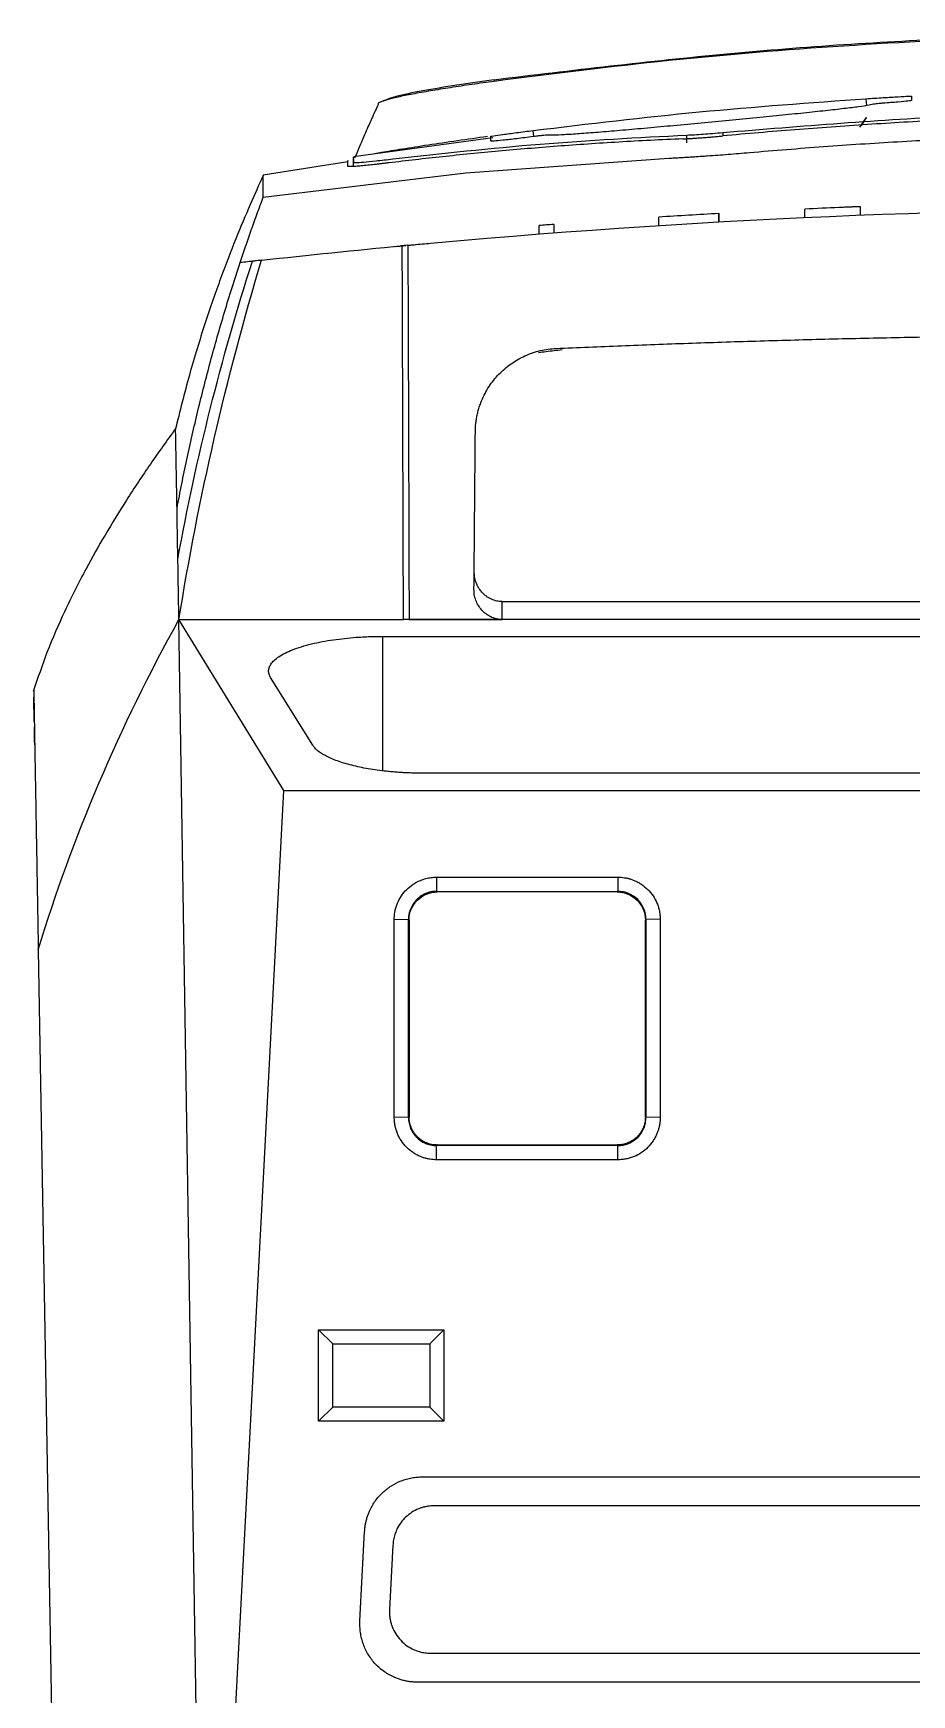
# Model space of a CAD drawing. Extents: x 86 to 639, y 68 to 658.
# Drawn here: x 287.3 to 318.5, y 156.3 to 215.4 of the extents above; entities that cross this region are included whole.
import ezdxf

# ---------------------------------------------------------------- set-up
doc = ezdxf.new("R2010")
doc.units = 0
doc.layers.get('0').update_dxf_attribs({"linetype": 'CONTINUOUS'})

msp = doc.modelspace()

# ---------------------------------------------------------------- linework, layer by layer
at = {"color": 7, "linetype": 'CONTINUOUS'}
for p, q in [((299.569, 212.91), (299.569, 212.891)), ((316.907, 213.097), (316.923, 212.852)), ((317.179, 212.901), (317.019, 212.866)), ((318.532, 213.193), (318.529, 213.037)), ((316.692, 212.081), (316.923, 212.427)), ((303.647, 211.71), (298.685, 211.035)), ((303.577, 211.593), (303.574, 211.765)), ((305.103, 211.751), (305.075, 211.967)), ((305.105, 211.752), (305.076, 211.748)), ((305.781, 211.799), (305.63, 211.802)), ((298.489, 210.857), (295.484, 210.378)), ((298.685, 210.955), (298.681, 210.688)), ((315.998, 209.229), (315.957, 209.227)), ((316.038, 209.23), (315.998, 209.229)), ((316.077, 209.232), (316.038, 209.23)), ((316.115, 209.234), (316.077, 209.232)), ((316.152, 209.235), (316.115, 209.234)), ((316.188, 209.237), (316.152, 209.235)), ((316.223, 209.238), (316.188, 209.237)), ((316.257, 209.239), (316.223, 209.238)), ((316.289, 209.241), (316.257, 209.239)), ((316.32, 209.242), (316.289, 209.241)), ((316.351, 209.243), (316.32, 209.242)), ((316.38, 209.244), (316.351, 209.243)), ((316.408, 209.246), (316.38, 209.244)), ((316.435, 209.247), (316.408, 209.246)), ((316.461, 209.248), (316.435, 209.247)), ((316.486, 209.249), (316.461, 209.248)), ((316.513, 209.25), (316.486, 209.249)), ((316.539, 209.251), (316.513, 209.25)), ((316.563, 209.252), (316.539, 209.251)), ((316.585, 209.253), (316.563, 209.252)), ((316.605, 209.253), (316.585, 209.253)), ((316.623, 209.254), (316.605, 209.253)), ((316.64, 209.255), (316.623, 209.254)), ((316.655, 209.256), (316.64, 209.255)), ((316.668, 209.256), (316.655, 209.256)), ((316.68, 209.256), (316.668, 209.256)), ((316.689, 209.257), (316.68, 209.256)), ((316.698, 209.257), (316.689, 209.257)), ((316.704, 209.257), (316.698, 209.257)), ((316.708, 209.258), (316.704, 209.257)), ((316.711, 209.258), (316.708, 209.258)), ((316.712, 209.258), (316.711, 209.258)), ((316.712, 208.958), (316.712, 209.258)), ((309.547, 208.587), (309.547, 208.888)), ((311.677, 208.715), (311.677, 209.016)), ((311.677, 208.715), (311.677, 209.016)), ((311.677, 209.016), (311.677, 209.016)), ((311.682, 209.016), (311.677, 209.016)), ((311.682, 208.716), (311.682, 209.016)), ((311.685, 209.016), (311.682, 209.016)), ((311.685, 208.716), (311.685, 209.016)), ((311.687, 209.016), (311.685, 209.016)), ((311.687, 208.716), (311.687, 209.016)), ((311.688, 209.016), (311.687, 209.016)), ((311.688, 208.716), (311.688, 209.016)), ((314.74, 208.873), (314.74, 209.173)), ((305.286, 208.286), (305.286, 208.587)), ((305.808, 208.627), (305.808, 208.326)), ((300.623, 207.885), (300.358, 207.86)), ((303.973, 194.573), (303.978, 195.21)), ((303.978, 195.21), (358.113, 195.21)), ((293.42, 135.212), (292.485, 194.568)), ((296.213, 188.496), (292.485, 194.568)), ((292.485, 194.568), (300.467, 194.568)), ((360.747, 194.568), (300.467, 194.568)), ((358.119, 194.573), (303.973, 194.573)), ((299.716, 193.973), (357.515, 193.973)), ((297.241, 190.104), (295.745, 192.506)), ((287.343, 190.948), (287.328, 191.806)), ((356.039, 189.105), (301.192, 189.105)), ((293.42, 135.212), (296.213, 188.496)), ((296.213, 188.496), (361, 188.496)), ((301.645, 185.408), (308.088, 185.408)), ((301.645, 185.408), (301.645, 184.903)), ((308.088, 185.408), (308.088, 184.903)), ((301.645, 184.903), (308.088, 184.903)), ((301.645, 184.903), (301.666, 184.882)), ((308.066, 184.882), (301.666, 184.882)), ((308.066, 184.882), (308.088, 184.903)), ((300.14, 176.868), (300.14, 183.912)), ((300.14, 183.912), (300.645, 183.903)), ((300.645, 176.86), (300.645, 183.903)), ((300.666, 183.882), (300.645, 183.903)), ((300.666, 183.882), (300.666, 176.882)), ((309.088, 183.903), (309.066, 183.882)), ((309.066, 176.882), (309.066, 183.882)), ((309.593, 183.912), (309.088, 183.903)), ((309.088, 183.903), (309.088, 176.86)), ((309.593, 183.912), (309.593, 176.868)), ((287.485, 182.829), (288.059, 149.931)), ((300.645, 176.86), (300.14, 176.868)), ((300.645, 176.86), (300.666, 176.882)), ((309.066, 176.882), (309.088, 176.86)), ((309.593, 176.868), (309.088, 176.86)), ((301.666, 175.882), (301.644, 175.86)), ((301.644, 175.356), (301.644, 175.86)), ((308.088, 175.86), (301.644, 175.86)), ((301.666, 175.882), (308.067, 175.882)), ((308.088, 175.86), (308.067, 175.882)), ((308.088, 175.356), (308.088, 175.86)), ((308.088, 175.356), (301.644, 175.356)), ((297.451, 169.308), (301.903, 169.308)), ((297.451, 166.056), (297.451, 169.308)), ((297.955, 168.803), (297.451, 169.308)), ((301.903, 169.308), (301.399, 168.803)), ((301.903, 169.308), (301.903, 166.056)), ((297.955, 166.56), (297.955, 168.803)), ((297.955, 168.803), (301.399, 168.803)), ((301.399, 168.803), (301.399, 166.56)), ((297.451, 166.056), (297.955, 166.56)), ((301.399, 166.56), (297.955, 166.56)), ((301.903, 166.056), (301.399, 166.56)), ((301.903, 166.056), (297.451, 166.056)), ((301.151, 164.077), (356.192, 164.077)), ((355.772, 163.05), (301.571, 163.05)), ((298.92, 158.954), (299.086, 162.13)), ((300.091, 161.65), (299.971, 159.359)), ((301.442, 157.804), (355.902, 157.804)), ((356.368, 156.773), (300.975, 156.773))]:
    msp.add_line(p, q, dxfattribs=at)
at = {"color": 8, "linetype": 'CONTINUOUS'}
for p, q in [((310.537, 211.527), (310.541, 211.793)), ((311.814, 211.884), (311.814, 211.773)), ((299.716, 193.973), (299.716, 189.199))]:
    msp.add_line(p, q, dxfattribs=at)
at = {"color": 7, "linetype": 'CONTINUOUS', "flags": 128}
msp.add_lwpolyline([(295.485, 209.6), (302.683, 210.462), (309.903, 210.984)], dxfattribs=at)
at = {"color": 7, "linetype": 'CONTINUOUS'}
for centre, radius, start, end in [((304.079, 213.776), 0.392, 180.12993, 188.87313), ((328.607, -90.807), 300.3, 92.41425, 92.6467), ((328.607, -90.807), 300.3, 93.23176, 93.63904), ((328.607, -90.807), 300.3, 94.35401, 94.45392)]:
    msp.add_arc(centre, radius, start, end, dxfattribs=at)
for points, knots in [([(303.687, 213.775), (306.444, 214.106), (311.959, 214.769), (320.276, 215.32), (325.83, 215.392), (328.607, 215.427)], [0, 0, 0, 0, 0.33333, 0.666664, 1, 1, 1, 1]), ([(328.607, 215.385), (326.524, 215.365), (322.36, 215.327), (316.12, 215), (309.891, 214.5), (305.759, 213.977), (303.692, 213.716)], [0, 0, 0, 0, 0.249974, 0.499948, 0.749914, 1, 1, 1, 1]), ([(303.687, 213.772), (303.239, 213.708), (302.336, 213.579), (301.108, 213.374), (300.111, 213.175), (299.801, 213.04), (299.643, 212.972)], [0, 0, 0, 0, 0.242729, 0.489302, 0.741221, 1, 1, 1, 1]), ([(299.567, 212.892), (299.535, 212.823), (299.454, 212.651), (299.269, 212.242), (299.035, 211.71), (298.848, 211.27), (298.763, 211.066), (298.73, 210.986)], [0, 0, 0, 0, 0.2195177, 0.5540158, 0.814288, 0.9277759, 1, 1, 1, 1]), ([(299.647, 212.973), (299.645, 212.973), (299.562, 212.943), (299.565, 212.926), (299.569, 212.91)], [0, 0, 0, 0, 0.02563, 1, 1, 1, 1]), ([(305.075, 211.967), (307.042, 212.203), (310.977, 212.675), (314.931, 212.956), (316.907, 213.097)], [0, 0, 0, 0, 0.500001, 1, 1, 1, 1]), ([(317.019, 212.866), (316.906, 212.848), (316.68, 212.812), (316.143, 212.746), (315.487, 212.671), (314.708, 212.588), (313.838, 212.5), (312.899, 212.407), (311.92, 212.312), (310.928, 212.217), (309.951, 212.126), (309.016, 212.041), (308.147, 211.964), (307.371, 211.899), (306.703, 211.847), (306.171, 211.813), (305.898, 211.801), (305.79, 211.799), (305.781, 211.799)], [0, 0, 0, 0, 0.0674983, 0.1342106, 0.2009212, 0.2674503, 0.3339777, 0.4001167, 0.4662547, 0.5320991, 0.5979438, 0.6637221, 0.729502, 0.7954721, 0.8614442, 0.9277786, 0.9941144, 1, 1, 1, 1]), ([(316.907, 213.097), (317.118, 213.111), (317.539, 213.137), (318.08, 213.169), (318.383, 213.186), (318.513, 213.192), (318.526, 213.193), (318.532, 213.193)], [0, 0, 0, 0, 0.249987, 0.499743, 0.749311, 0.874661, 1, 1, 1, 1]), ([(317.521, 212.938), (317.47, 212.934), (317.369, 212.926), (317.251, 212.914), (317.196, 212.906), (317.183, 212.902), (317.179, 212.901)], [0, 0, 0, 0, 0.261203, 0.522021, 0.867202, 1, 1, 1, 1]), ([(318.529, 213.037), (318.523, 213.034), (318.51, 213.028), (318.378, 213.01), (318.079, 212.98), (317.707, 212.952), (317.521, 212.938)], [0, 0, 0, 0, 0.167162, 0.334313, 0.667111, 1, 1, 1, 1]), ([(328.607, 212.672), (325.808, 212.638), (320.202, 212.57), (314.613, 212.113), (311.814, 211.884)], [0, 0, 0, 0, 0.499113, 1, 1, 1, 1]), ([(328.607, 212.558), (328.174, 212.557), (327.309, 212.555), (326.012, 212.54), (324.716, 212.517), (323.421, 212.484), (322.127, 212.442), (320.834, 212.39), (319.541, 212.33), (318.25, 212.26), (316.96, 212.181), (315.672, 212.093), (314.384, 211.995), (313.098, 211.89), (312.242, 211.812), (311.814, 211.773)], [0, 0, 0, 0, 0.077159, 0.154278, 0.231357, 0.308396, 0.385396, 0.462357, 0.539279, 0.616162, 0.693007, 0.769813, 0.84658, 0.923309, 1, 1, 1, 1]), ([(316.923, 212.427), (316.889, 212.373), (316.822, 212.267), (316.747, 212.165), (316.711, 212.115)], [0, 0, 0, 0, 0.512462, 1, 1, 1, 1]), ([(303.452, 211.75), (303.093, 211.7), (302.353, 211.597), (301.326, 211.444), (300.417, 211.302), (299.779, 211.198), (299.528, 211.153), (299.452, 211.14)], [0, 0, 0, 0, 0.215762, 0.44453, 0.675192, 0.902544, 1, 1, 1, 1]), ([(310.399, 211.67), (310.016, 211.653), (309.256, 211.619), (308.129, 211.556), (307.026, 211.486), (305.945, 211.408), (304.889, 211.324), (303.856, 211.233), (302.846, 211.137), (301.86, 211.035), (300.897, 210.929), (300.263, 210.853), (299.95, 210.816)], [0, 0, 0, 0, 0.109978, 0.21773, 0.323261, 0.426574, 0.527671, 0.626554, 0.723227, 0.817691, 0.909948, 1, 1, 1, 1]), ([(310.541, 211.793), (308.801, 211.703), (305.315, 211.522), (301.835, 211.137), (300.091, 210.944)], [0, 0, 0, 0, 0.498982, 1, 1, 1, 1]), ([(303.574, 211.765), (303.595, 211.769), (303.638, 211.776), (303.976, 211.823), (304.392, 211.878), (304.774, 211.928), (304.974, 211.954), (305.075, 211.967)], [0, 0, 0, 0, 0.24966, 0.499226, 0.748856, 0.874405, 1, 1, 1, 1]), ([(305.076, 211.748), (304.976, 211.735), (304.777, 211.71), (304.397, 211.663), (303.981, 211.616), (303.641, 211.585), (303.598, 211.59), (303.577, 211.593)], [0, 0, 0, 0, 0.125558, 0.251091, 0.500807, 0.750376, 1, 1, 1, 1]), ([(305.63, 211.802), (305.613, 211.802), (305.583, 211.803), (305.464, 211.794), (305.318, 211.778), (305.188, 211.762), (305.12, 211.754), (305.105, 211.752)], [0, 0, 0, 0, 0.305562, 0.527666, 0.751343, 0.944216, 1, 1, 1, 1]), ([(310.399, 211.67), (310.433, 211.672), (310.502, 211.675), (310.614, 211.681), (310.736, 211.688), (310.866, 211.696), (311.006, 211.706), (311.154, 211.717), (311.31, 211.729), (311.472, 211.742), (311.641, 211.757), (311.756, 211.767), (311.814, 211.773)], [0, 0, 0, 0, 0.089244, 0.180866, 0.274872, 0.371266, 0.470053, 0.571236, 0.674819, 0.780805, 0.889198, 1, 1, 1, 1]), ([(311.814, 211.884), (311.695, 211.874), (311.46, 211.852), (311.121, 211.826), (310.806, 211.805), (310.629, 211.797), (310.541, 211.793)], [0, 0, 0, 0, 0.251472, 0.500214, 0.748832, 1, 1, 1, 1]), ([(312.771, 211.185), (313.209, 211.222), (314.084, 211.297), (315.399, 211.397), (316.715, 211.489), (318.032, 211.571), (319.35, 211.643), (320.67, 211.706), (321.99, 211.759), (323.312, 211.803), (324.634, 211.837), (325.958, 211.861), (327.282, 211.876), (328.165, 211.878), (328.607, 211.879)], [0, 0, 0, 0, 0.083103, 0.166248, 0.249434, 0.332663, 0.415932, 0.499244, 0.582597, 0.665993, 0.749431, 0.832911, 0.916434, 1, 1, 1, 1]), ([(298.685, 210.83), (298.685, 210.924), (298.685, 211.048), (298.685, 211.017), (298.685, 211.009)], [0, 0, 0, 0, 0.7549501, 1, 1, 1, 1]), ([(309.903, 210.984), (309.964, 210.987), (310.085, 210.993), (310.272, 211.003), (310.463, 211.014), (310.659, 211.026), (310.859, 211.038), (311.062, 211.052), (311.321, 211.07), (311.637, 211.093), (312.011, 211.121), (312.39, 211.152), (312.644, 211.174), (312.771, 211.185)], [0, 0, 0, 0, 0.071863, 0.143379, 0.214687, 0.285926, 0.357236, 0.428755, 0.500621, 0.625726, 0.750171, 0.874686, 1, 1, 1, 1]), ([(298.485, 210.697), (298.485, 210.813), (298.485, 210.948), (298.485, 210.888), (298.485, 210.879)], [0, 0, 0, 0, 0.862017, 1, 1, 1, 1]), ([(299.95, 210.816), (299.904, 210.811), (299.812, 210.8), (299.681, 210.784), (299.556, 210.77), (299.437, 210.756), (299.269, 210.738), (299.067, 210.717), (298.858, 210.698), (298.693, 210.686), (298.587, 210.682), (298.525, 210.683), (298.491, 210.688), (298.487, 210.694), (298.485, 210.697)], [0, 0, 0, 0, 0.05048, 0.100794, 0.151019, 0.201237, 0.251526, 0.375866, 0.500085, 0.624339, 0.748588, 0.832355, 0.916035, 1, 1, 1, 1]), ([(300.091, 210.944), (299.881, 210.919), (299.462, 210.87), (299.026, 210.828), (298.739, 210.81), (298.703, 210.823), (298.685, 210.83)], [0, 0, 0, 0, 0.251471, 0.500068, 0.748609, 1, 1, 1, 1]), ([(295.477, 210.364), (295.325, 210.027), (295.013, 209.336), (294.52, 208.159), (293.978, 206.762), (293.419, 205.156), (292.847, 203.302), (292.517, 201.973), (292.353, 201.314)], [0, 0, 0, 0, 0.1679173, 0.3444206, 0.5158664, 0.6813549, 0.8419227, 1, 1, 1, 1]), ([(295.485, 209.601), (295.485, 209.842), (295.485, 210.295), (295.485, 210.34), (295.485, 210.361)], [0, 0, 0, 0, 0.5294642, 1, 1, 1, 1]), ([(294.661, 207.267), (294.726, 207.46), (294.855, 207.848), (295.058, 208.43), (295.267, 209.015), (295.412, 209.405), (295.485, 209.601)], [0, 0, 0, 0, 0.247101, 0.496133, 0.747098, 1, 1, 1, 1]), ([(300.623, 207.885), (310.596, 208.82), (320.61, 209.254), (335.633, 209.153), (340.636, 208.994), (350.626, 208.426), (355.613, 208.017), (360.593, 207.483)], [0, 0, 0, 0, 0.5, 0.5, 0.75, 0.75, 1, 1, 1, 1]), ([(300.158, 207.841), (300.169, 207.843), (300.187, 207.844), (300.337, 207.858), (300.447, 207.869), (300.535, 207.877), (300.555, 207.879)], [0, 0, 0, 0, 0.444393, 0.686153, 0.928397, 1, 1, 1, 1]), ([(300.467, 194.681), (300.459, 196.879), (300.448, 200.216), (300.435, 204.611), (300.427, 206.808), (300.423, 207.867)], [0, 0, 0, 0, 0.499996, 0.759104, 1, 1, 1, 1]), ([(300.623, 207.885), (300.628, 206.512), (300.638, 203.657), (300.653, 199.219), (300.662, 196.154), (300.667, 194.571)], [0, 0, 0, 0, 0.309618, 0.643319, 1, 1, 1, 1]), ([(300.625, 207.886), (300.676, 207.89), (300.804, 207.902), (301.059, 207.926), (301.258, 207.944), (301.358, 207.953)], [0, 0, 0, 0, 0.247381, 0.623415, 1, 1, 1, 1]), ([(292.417, 198.534), (292.472, 198.821), (292.582, 199.397), (292.763, 200.261), (292.954, 201.129), (293.158, 201.999), (293.375, 202.872), (293.604, 203.748), (293.847, 204.625), (294.104, 205.505), (294.374, 206.387), (294.565, 206.973), (294.661, 207.267)], [0, 0, 0, 0, 0.097348, 0.195288, 0.293817, 0.392935, 0.492641, 0.592935, 0.693817, 0.795288, 0.897348, 1, 1, 1, 1]), ([(295.42, 207.352), (295.359, 207.346), (295.249, 207.334), (295.143, 207.321), (295.095, 207.316)], [0, 0, 0, 0, 0.550271, 1, 1, 1, 1]), ([(305.89, 204.216), (306.665, 204.249), (308.229, 204.316), (310.596, 204.404), (313.007, 204.482), (315.462, 204.55), (317.959, 204.607), (320.499, 204.651), (323.081, 204.684), (325.706, 204.704), (328.374, 204.709), (331.665, 204.699), (335.527, 204.659), (339.905, 204.575), (344.161, 204.456), (348.296, 204.306), (352.309, 204.131), (354.943, 203.989), (356.24, 203.919)], [0, 0, 0, 0, 0.046189, 0.09323, 0.14112, 0.189859, 0.239445, 0.289876, 0.341151, 0.393267, 0.446223, 0.500016, 0.589309, 0.676229, 0.760767, 0.842913, 0.92266, 1, 1, 1, 1]), ([(303.022, 201.245), (303.023, 201.299), (303.025, 201.407), (303.04, 201.568), (303.062, 201.728), (303.094, 201.886), (303.135, 202.043), (303.185, 202.199), (303.292, 202.479), (303.493, 202.866), (303.848, 203.312), (304.281, 203.684), (304.698, 203.921), (305.052, 204.063), (305.327, 204.143), (305.607, 204.197), (305.795, 204.21), (305.89, 204.216)], [0, 0, 0, 0, 0.035726, 0.071268, 0.106745, 0.142272, 0.177965, 0.213934, 0.250289, 0.375959, 0.50002, 0.624407, 0.749772, 0.813237, 0.875686, 0.937728, 1, 1, 1, 1]), ([(305.267, 204.071), (305.355, 204.083), (305.637, 204.121), (305.919, 204.154), (306.112, 204.176)], [0, 0, 0, 0, 0.315477, 1, 1, 1, 1]), ([(292.362, 201.359), (292.064, 200.946), (291.481, 200.138), (290.644, 198.875), (289.881, 197.634), (289.142, 196.325), (288.448, 194.946), (287.814, 193.507), (287.466, 192.487), (287.306, 192.018)], [0, 0, 0, 0, 0.166896, 0.326943, 0.471993, 0.602816, 0.756488, 0.888221, 1, 1, 1, 1]), ([(292.417, 198.533), (292.415, 198.678), (292.409, 198.989), (292.401, 199.435), (292.394, 199.815), (292.389, 200.126), (292.384, 200.374), (292.38, 200.585), (292.375, 200.834), (292.371, 201.089), (292.367, 201.277), (292.366, 201.389), (292.366, 201.359), (292.366, 201.356)], [0, 0, 0, 0, 0.0803463, 0.1726067, 0.2767802, 0.3437467, 0.4148495, 0.4900883, 0.5483891, 0.6890227, 0.8339641, 0.983218, 1, 1, 1, 1]), ([(302.974, 195.66), (302.982, 196.607), (302.998, 198.468), (303.015, 200.33), (303.022, 201.245)], [0, 0, 0, 0, 0.508544, 1, 1, 1, 1]), ([(303.978, 195.209), (303.946, 195.21), (303.881, 195.212), (303.784, 195.228), (303.688, 195.254), (303.593, 195.291), (303.5, 195.339), (303.411, 195.397), (303.328, 195.467), (303.241, 195.556), (303.15, 195.676), (303.063, 195.842), (302.992, 196.054), (302.984, 196.213), (302.979, 196.298)], [0, 0, 0, 0, 0.0585682, 0.1181441, 0.1788289, 0.2407183, 0.3039024, 0.3684661, 0.4344888, 0.5020448, 0.5954637, 0.7095592, 0.8443959, 1, 1, 1, 1]), ([(303.973, 194.573), (303.945, 194.573), (303.89, 194.574), (303.808, 194.586), (303.728, 194.604), (303.649, 194.63), (303.536, 194.679), (303.396, 194.765), (303.246, 194.905), (303.123, 195.071), (303.034, 195.257), (302.977, 195.455), (302.975, 195.592), (302.974, 195.66)], [0, 0, 0, 0, 0.05034, 0.100284, 0.150257, 0.200677, 0.251952, 0.374402, 0.499911, 0.624844, 0.749726, 0.876297, 1, 1, 1, 1]), ([(300.667, 194.571), (300.913, 194.571), (301.464, 194.569), (302.566, 194.571), (303.422, 194.572), (303.973, 194.573)], [0, 0, 0, 0, 0.2227873, 0.5000034, 1, 1, 1, 1]), ([(295.745, 192.506), (295.733, 192.526), (295.71, 192.567), (295.688, 192.629), (295.675, 192.691), (295.672, 192.777), (295.695, 192.887), (295.773, 193.021), (295.901, 193.154), (296.143, 193.329), (296.573, 193.533), (297.149, 193.7), (297.669, 193.806), (298.065, 193.868), (298.471, 193.915), (298.836, 193.945), (299.159, 193.962), (299.437, 193.971), (299.623, 193.973), (299.716, 193.973)], [0, 0, 0, 0, 0.029183, 0.058301, 0.087422, 0.116614, 0.179313, 0.242015, 0.307848, 0.373548, 0.507402, 0.641957, 0.705015, 0.767827, 0.826439, 0.884976, 0.923336, 0.961611, 1, 1, 1, 1]), ([(287.324, 192.044), (287.324, 192.053), (287.323, 192.104), (287.326, 191.941), (287.328, 191.806)], [0, 0, 0, 0, 0.178035, 1, 1, 1, 1]), ([(287.329, 191.806), (287.329, 191.78), (287.33, 191.726), (287.332, 191.629), (287.334, 191.515), (287.336, 191.382), (287.339, 191.229), (287.342, 191.054), (287.345, 190.855), (287.353, 190.4), (287.365, 189.695), (287.381, 188.75), (287.395, 187.961), (287.408, 187.213), (287.422, 186.418), (287.437, 185.58), (287.452, 184.7), (287.468, 183.786), (287.48, 183.148), (287.485, 182.829)], [0, 0, 0, 0, 0.026012, 0.053486, 0.08242, 0.112815, 0.14467, 0.177985, 0.212758, 0.248989, 0.398354, 0.498635, 0.570239, 0.641849, 0.713466, 0.785091, 0.856723, 0.928361, 1, 1, 1, 1]), ([(287.358, 190.119), (287.357, 190.166), (287.352, 190.457), (287.349, 190.62), (287.347, 190.757)], [0, 0, 0, 0, 0.162446, 1, 1, 1, 1]), ([(301.192, 189.105), (301.127, 189.105), (300.998, 189.105), (300.806, 189.11), (300.615, 189.117), (300.426, 189.127), (300.239, 189.139), (300.053, 189.154), (299.816, 189.178), (299.534, 189.212), (299.214, 189.262), (298.91, 189.32), (298.528, 189.408), (298.187, 189.511), (297.896, 189.627), (297.707, 189.717), (297.547, 189.811), (297.417, 189.905), (297.312, 190.003), (297.265, 190.07), (297.241, 190.104)], [0, 0, 0, 0, 0.034156, 0.06812, 0.101978, 0.135813, 0.169713, 0.203761, 0.238043, 0.301581, 0.365372, 0.429303, 0.493597, 0.622682, 0.687623, 0.752913, 0.814616, 0.876091, 0.937751, 1, 1, 1, 1]), ([(300.14, 183.912), (300.141, 183.945), (300.142, 184.01), (300.152, 184.108), (300.171, 184.221), (300.203, 184.349), (300.27, 184.533), (300.387, 184.751), (300.576, 184.978), (300.767, 185.134), (300.936, 185.234), (301.084, 185.304), (301.255, 185.361), (301.448, 185.401), (301.579, 185.405), (301.645, 185.408)], [0, 0, 0, 0, 0.041708, 0.083373, 0.125177, 0.187739, 0.250325, 0.375051, 0.50008, 0.624954, 0.687325, 0.749972, 0.833339, 0.916207, 1, 1, 1, 1]), ([(308.088, 185.408), (308.128, 185.407), (308.206, 185.405), (308.323, 185.391), (308.439, 185.368), (308.552, 185.337), (308.672, 185.293), (308.797, 185.234), (308.966, 185.134), (309.157, 184.978), (309.346, 184.75), (309.463, 184.533), (309.53, 184.348), (309.566, 184.205), (309.588, 184.06), (309.591, 183.961), (309.593, 183.912)], [0, 0, 0, 0, 0.050391, 0.100297, 0.150021, 0.19987, 0.250149, 0.312561, 0.375194, 0.500121, 0.625022, 0.749896, 0.812314, 0.874944, 0.937305, 1, 1, 1, 1]), ([(301.645, 184.903), (301.613, 184.903), (301.546, 184.901), (301.439, 184.884), (301.319, 184.852), (301.191, 184.799), (301.059, 184.719), (300.913, 184.596), (300.783, 184.428), (300.694, 184.233), (300.651, 184.058), (300.647, 183.951), (300.645, 183.903)], [0, 0, 0, 0, 0.059529, 0.128655, 0.207376, 0.295685, 0.393579, 0.501052, 0.659194, 0.795093, 0.908707, 1, 1, 1, 1]), ([(300.666, 183.882), (300.666, 184.143), (300.774, 184.404), (301.144, 184.774), (301.405, 184.882), (301.666, 184.882)], [0, 0, 0, 0, 0.5, 0.5, 1, 1, 1, 1]), ([(308.066, 184.882), (308.328, 184.882), (308.588, 184.774), (308.959, 184.404), (309.066, 184.143), (309.066, 183.882)], [0, 0, 0, 0, 0.5, 0.5, 1, 1, 1, 1]), ([(309.088, 183.903), (309.088, 184.165), (308.98, 184.425), (308.61, 184.796), (308.35, 184.903), (308.088, 184.903)], [0, 0, 0, 0, 0.5, 0.5, 1, 1, 1, 1]), ([(301.644, 175.356), (301.605, 175.356), (301.525, 175.358), (301.408, 175.373), (301.292, 175.396), (301.178, 175.428), (301.058, 175.473), (300.933, 175.533), (300.764, 175.635), (300.572, 175.793), (300.384, 176.024), (300.268, 176.243), (300.202, 176.43), (300.167, 176.573), (300.144, 176.72), (300.142, 176.819), (300.14, 176.868)], [0, 0, 0, 0, 0.050347, 0.100219, 0.149933, 0.199805, 0.250151, 0.312513, 0.375201, 0.500098, 0.624996, 0.749899, 0.81227, 0.87495, 0.937297, 1, 1, 1, 1]), ([(300.645, 176.86), (300.645, 176.827), (300.647, 176.76), (300.663, 176.662), (300.687, 176.566), (300.72, 176.473), (300.763, 176.385), (300.813, 176.301), (300.872, 176.223), (300.956, 176.13), (301.076, 176.03), (301.243, 175.937), (301.435, 175.873), (301.573, 175.864), (301.644, 175.86)], [0, 0, 0, 0, 0.063419, 0.126619, 0.189601, 0.252366, 0.314915, 0.377248, 0.439366, 0.501271, 0.615365, 0.736518, 0.864729, 1, 1, 1, 1]), ([(301.666, 175.882), (301.633, 175.883), (301.567, 175.884), (301.468, 175.9), (301.369, 175.925), (301.271, 175.961), (301.175, 176.008), (301.083, 176.067), (300.996, 176.137), (300.916, 176.217), (300.845, 176.308), (300.783, 176.408), (300.732, 176.517), (300.695, 176.634), (300.671, 176.756), (300.668, 176.839), (300.666, 176.882)], [0, 0, 0, 0, 0.062372, 0.126136, 0.191291, 0.25784, 0.325781, 0.395116, 0.465845, 0.537968, 0.611485, 0.686397, 0.762705, 0.840407, 0.919506, 1, 1, 1, 1]), ([(309.066, 176.882), (309.065, 176.847), (309.063, 176.778), (309.047, 176.676), (309.021, 176.578), (308.986, 176.484), (308.942, 176.396), (308.891, 176.314), (308.833, 176.238), (308.77, 176.169), (308.701, 176.107), (308.628, 176.053), (308.552, 176.006), (308.473, 175.967), (308.392, 175.935), (308.311, 175.911), (308.229, 175.894), (308.148, 175.884), (308.093, 175.882), (308.067, 175.882)], [0, 0, 0, 0, 0.066391, 0.131835, 0.196333, 0.259884, 0.322488, 0.384147, 0.444859, 0.504626, 0.563447, 0.621323, 0.678253, 0.734238, 0.789279, 0.843375, 0.896527, 0.948735, 1, 1, 1, 1]), ([(309.593, 176.868), (309.592, 176.829), (309.59, 176.749), (309.576, 176.632), (309.553, 176.516), (309.521, 176.402), (309.477, 176.281), (309.418, 176.156), (309.317, 175.986), (309.161, 175.793), (308.931, 175.604), (308.713, 175.486), (308.527, 175.419), (308.383, 175.383), (308.237, 175.36), (308.138, 175.357), (308.088, 175.356)], [0, 0, 0, 0, 0.050411, 0.100326, 0.150051, 0.199891, 0.250153, 0.312596, 0.375208, 0.500105, 0.625, 0.749899, 0.812333, 0.874951, 0.937314, 1, 1, 1, 1]), ([(308.088, 175.86), (308.12, 175.861), (308.183, 175.862), (308.275, 175.876), (308.363, 175.897), (308.448, 175.925), (308.528, 175.96), (308.603, 176.001), (308.672, 176.047), (308.736, 176.097), (308.823, 176.177), (308.924, 176.299), (309.017, 176.472), (309.077, 176.662), (309.084, 176.794), (309.088, 176.86)], [0, 0, 0, 0, 0.060474, 0.1197, 0.177678, 0.234409, 0.289892, 0.344127, 0.397116, 0.448859, 0.499356, 0.623291, 0.748039, 0.873607, 1, 1, 1, 1]), ([(299.086, 162.13), (299.089, 162.174), (299.095, 162.261), (299.115, 162.39), (299.142, 162.518), (299.177, 162.643), (299.22, 162.766), (299.279, 162.906), (299.36, 163.061), (299.502, 163.28), (299.719, 163.527), (300.03, 163.768), (300.323, 163.915), (300.57, 163.999), (300.761, 164.044), (300.955, 164.072), (301.086, 164.075), (301.151, 164.077)], [0, 0, 0, 0, 0.042136, 0.08387, 0.125368, 0.166798, 0.208329, 0.250129, 0.312588, 0.375175, 0.500068, 0.624963, 0.749854, 0.812225, 0.874926, 0.9373, 1, 1, 1, 1]), ([(301.571, 163.05), (301.532, 163.049), (301.455, 163.047), (301.34, 163.033), (301.227, 163.012), (301.116, 162.981), (300.959, 162.924), (300.763, 162.824), (300.547, 162.655), (300.363, 162.448), (300.236, 162.232), (300.156, 162.027), (300.108, 161.841), (300.097, 161.713), (300.091, 161.65)], [0, 0, 0, 0, 0.051862, 0.103158, 0.154188, 0.205261, 0.256683, 0.377026, 0.497325, 0.620884, 0.744854, 0.829786, 0.914361, 1, 1, 1, 1]), ([(299.971, 159.359), (299.97, 159.317), (299.968, 159.234), (299.977, 159.11), (299.995, 158.988), (300.024, 158.867), (300.081, 158.697), (300.184, 158.486), (300.363, 158.255), (300.584, 158.063), (300.815, 157.934), (301.035, 157.855), (301.236, 157.812), (301.373, 157.807), (301.442, 157.804)], [0, 0, 0, 0, 0.052377, 0.104087, 0.155481, 0.206915, 0.258746, 0.379496, 0.499996, 0.621552, 0.743686, 0.828941, 0.913832, 1, 1, 1, 1]), ([(300.975, 156.773), (300.928, 156.774), (300.834, 156.776), (300.694, 156.79), (300.557, 156.813), (300.421, 156.846), (300.288, 156.887), (300.136, 156.946), (299.968, 157.029), (299.73, 157.177), (299.464, 157.407), (299.208, 157.743), (299.057, 158.061), (298.976, 158.329), (298.936, 158.535), (298.915, 158.744), (298.918, 158.884), (298.92, 158.954)], [0, 0, 0, 0, 0.042248, 0.084022, 0.125508, 0.166897, 0.208381, 0.250151, 0.312641, 0.375203, 0.500079, 0.624956, 0.749831, 0.812186, 0.874915, 0.937273, 1, 1, 1, 1])]:
    msp.add_open_spline(points, degree=3, knots=knots, dxfattribs=at)
at = {"color": 8, "linetype": 'CONTINUOUS'}
msp.add_open_spline([(303.692, 213.716), (303.427, 213.679), (302.896, 213.606), (302.128, 213.49), (301.413, 213.375), (300.776, 213.262), (300.255, 213.156), (299.855, 213.058), (299.716, 213.002), (299.647, 212.973)], degree=3, knots=[0, 0, 0, 0, 0.141243, 0.282908, 0.425099, 0.568287, 0.712414, 0.857337, 1, 1, 1, 1], dxfattribs=at)
at = {"color": 7, "linetype": 'CONTINUOUS'}
for points in [[(295.42, 207.352), (297.086, 207.538), (298.754, 207.709), (300.423, 207.867)], [(292.448, 196.726), (292.773, 198.518), (293.542, 202.078), (294.54, 205.582), (295.095, 207.316)], [(292.485, 194.568), (293.179, 198.888), (294.16, 203.161), (295.42, 207.352)], [(295.095, 207.316), (295.015, 207.307), (294.88, 207.292), (294.661, 207.267), (294.661, 207.267)], [(292.448, 196.726), (292.437, 197.402), (292.426, 198.004), (292.417, 198.533)], [(292.485, 194.568), (292.472, 195.355), (292.459, 196.074), (292.448, 196.726)], [(287.485, 182.829), (288.706, 186.836), (290.38, 190.767), (292.485, 194.568)], [(300.467, 194.568), (300.467, 194.606), (300.467, 194.643), (300.467, 194.681)]]:
    msp.add_open_spline(points, degree=3, dxfattribs=at)

doc.saveas('drawing.dxf')
